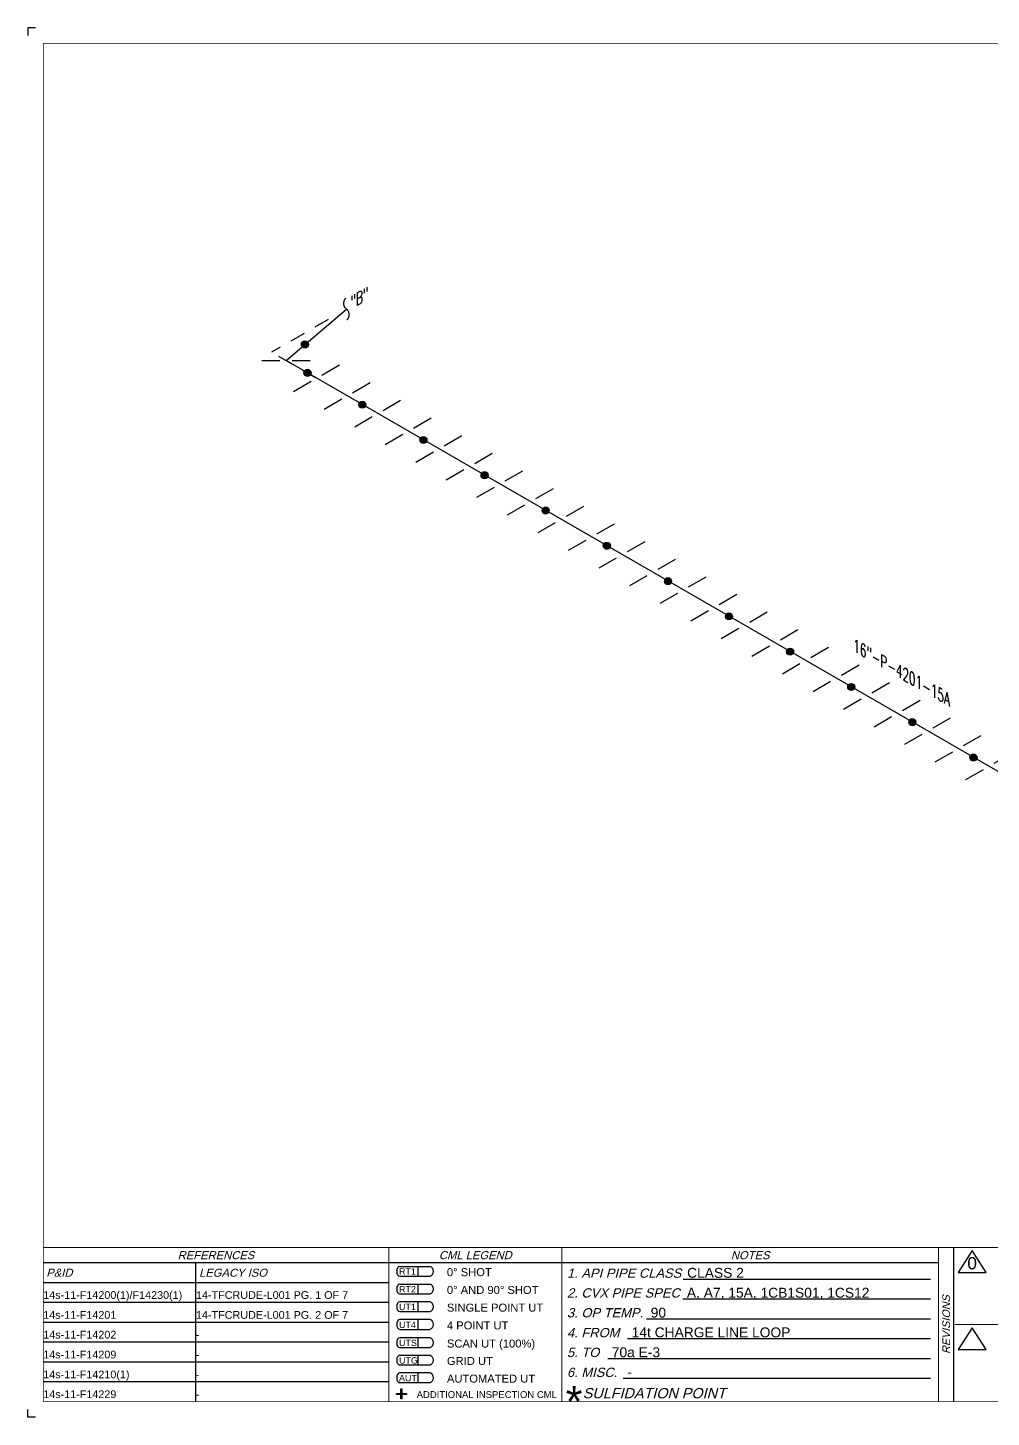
# Model space of a CAD drawing. Header units: inches. Extents: x 0 to 17.2, y 0 to 11.2.
# Drawn here: x 0 to 7.8, y 0 to 11.25 of the extents above; entities that cross this region are included whole.
import ezdxf
from ezdxf.enums import TextEntityAlignment as Align

# ---------------------------------------------------------------- set-up
doc = ezdxf.new("R2010")
doc.units = ezdxf.units.IN
doc.header["$MEASUREMENT"] = 0
doc.linetypes.add('HIDDEN2', pattern=[0.1875, 0.125, -0.0625])
for name, color, linetype in [('BORDER', 3, 'Continuous'), ('BORDERTEXT', 7, 'Continuous'), ('FITTINGS', 4, 'Continuous'), ('PIPE-ANNO', 150, 'HIDDEN2'), ('TEXT', 7, 'Continuous'), ('WELD POINTS', 41, 'Continuous')]:
    doc.layers.add(name, color=color, linetype=linetype)
doc.layers.add('PIPE', color=7, linetype='Continuous', lineweight=30)
doc.styles.add('FEASStandard', font='arial.ttf')
doc.styles.add('PART_Standard', font='romans', dxfattribs={"width": 0.8, "height": 0.09})
doc.styles.add('Richmond', font='arial.ttf')

# ---------------------------------------------------------------- blocks, each defined once
blk = doc.blocks.new('1_Text_330')
at = {"layer": 'TEXT', "style": 'PART_Standard', "oblique": 330, "width": 0.8}
blk.add_attdef('3/4"', (0, 0), '', height=0.09, rotation=330, dxfattribs=at)
blk = doc.blocks.new('4_SUPPORT_I-BEAM_30')
at = {"color": 0, "linetype": 'ByBlock', "lineweight": -2}
for p, q in [((-0.044, 0.025), (-0.186, 0.107)), ((0.186, -0.107), (0.044, -0.025))]:
    blk.add_line(p, q, dxfattribs=at)
blk = doc.blocks.new('2_WELD_SINGLE_00')
at = {"linetype": 'ByBlock', "lineweight": -2}
h = blk.add_hatch(color=0, dxfattribs=at)
edge = h.paths.add_edge_path()
edge.add_arc((0, 0), 0.0286, 0, 360)
at = {"color": 0, "linetype": 'ByBlock', "lineweight": -2}
blk.add_circle((0, 0), 0.0286, dxfattribs=at)
blk = doc.blocks.new('*U73')
at = {"layer": 'WELD POINTS'}
for p, rotation in [((0.153, 0.13), 220.5082062979382), ((0.174, -0.1), 59.99999999999942)]:
    blk.add_blockref('2_WELD_SINGLE_00', p, dxfattribs=dict(at, rotation=rotation))
blk = doc.blocks.new('Border')
h = blk.add_hatch(color=256)
h.dxf.hatch_style = 1
h.paths.add_polyline_path([(3.147, 0.317), (3.11, 0.317), (3.11, 0.31), (3.147, 0.31), (3.147, 0.273), (3.154, 0.273), (3.154, 0.31), (3.191, 0.31), (3.191, 0.317), (3.154, 0.317), (3.154, 0.354), (3.147, 0.354)])
blk.add_line((5.432, 1.244), (7.435, 1.244))
for points in [[(5.43, 1.083), (7.435, 1.083)], [(5.136, 0.922), (7.435, 0.922)], [(4.982, 0.762), (7.435, 0.762)], [(4.822, 0.601), (7.435, 0.601)], [(3.147, 0.317), (3.147, 0.354), (3.154, 0.354), (3.154, 0.317)], [(4.947, 0.44), (7.435, 0.44)], [(3.147, 0.31), (3.11, 0.31), (3.11, 0.317), (3.147, 0.317)], [(3.154, 0.31), (3.154, 0.273), (3.147, 0.273), (3.147, 0.31)], [(3.154, 0.317), (3.191, 0.317), (3.191, 0.31), (3.154, 0.31)]]:
    blk.add_lwpolyline(points)
at = {"layer": 'BORDER'}
for p, q in [((7.625, 0.25), (7.625, 1.5)), ((7.5, 1.375), (0.25, 1.375)), ((1.487, 0.25), (1.487, 1.375)), ((1.487, 1.214), (0.25, 1.214)), ((3.048, 1.214), (1.487, 1.214)), ((1.487, 1.054), (0.25, 1.054)), ((3.048, 1.054), (1.487, 1.054)), ((1.487, 0.893), (0.25, 0.893)), ((3.048, 0.893), (1.487, 0.893)), ((1.487, 0.732), (0.25, 0.732)), ((3.048, 0.732), (1.487, 0.732)), ((1.487, 0.571), (0.25, 0.571)), ((3.048, 0.571), (1.487, 0.571)), ((1.487, 0.411), (0.25, 0.411)), ((3.048, 0.411), (1.487, 0.411))]:
    blk.add_line(p, q, dxfattribs=at)
at = {"layer": 'BORDER', "const_width": 0.005}
blk.add_lwpolyline([(0.25, 0.25), (17.25, 0.25), (17.25, 11.25), (0.25, 11.25)], close=True, dxfattribs=at)
at = {"layer": 'BORDER', "const_width": 0.00833}
for points in [[(17.25, 1.5), (0.25, 1.5)], [(3.048, 0.25), (3.048, 1.5)], [(4.45, 0.25), (4.45, 1.5)], [(7.5, 0.25), (7.5, 1.5)], [(7.634, 0.875), (10.375, 0.875)]]:
    blk.add_lwpolyline(points, dxfattribs=at)
at = {"layer": 'BORDERTEXT', "color": 7, "linetype": 'Continuous'}
for p, q in [((3.137, 1.346), (3.383, 1.346)), ((3.137, 1.267), (3.383, 1.267)), ((3.137, 1.202), (3.383, 1.202)), ((3.137, 1.123), (3.383, 1.123))]:
    blk.add_line(p, q, dxfattribs=at)
at = {"layer": 'BORDERTEXT'}
for p, q in [((3.283, 1.346), (3.283, 1.267)), ((3.283, 1.202), (3.283, 1.123)), ((3.283, 1.059), (3.283, 0.98)), ((3.283, 1.059), (3.283, 0.98)), ((3.283, 0.915), (3.283, 0.836)), ((3.283, 0.915), (3.283, 0.836)), ((3.283, 0.768), (3.283, 0.689)), ((3.283, 0.768), (3.283, 0.689)), ((3.283, 0.626), (3.283, 0.548)), ((3.283, 0.626), (3.283, 0.548)), ((3.283, 0.483), (3.283, 0.405)), ((3.283, 0.483), (3.283, 0.405))]:
    blk.add_line(p, q, dxfattribs=at)
at = {"layer": 'BORDERTEXT', "color": 7}
for p, q in [((3.383, 1.059), (3.137, 1.059)), ((3.137, 0.98), (3.383, 0.98)), ((3.383, 0.915), (3.137, 0.915)), ((3.137, 0.836), (3.383, 0.836)), ((3.383, 0.768), (3.137, 0.768)), ((3.137, 0.689), (3.383, 0.689)), ((3.383, 0.626), (3.137, 0.626)), ((3.137, 0.548), (3.383, 0.548)), ((3.383, 0.483), (3.137, 0.483)), ((3.137, 0.405), (3.383, 0.405))]:
    blk.add_line(p, q, dxfattribs=at)
at = {"layer": 'BORDERTEXT'}
for centre in [(3.137, 1.307), (3.137, 1.163), (3.137, 1.02), (3.137, 0.876), (3.137, 0.729), (3.137, 0.587), (3.137, 0.444)]:
    blk.add_ellipse(centre, major_axis=(0, -0.0394), ratio=0.624439, start_param=3.141593, end_param=6.283185, dxfattribs=at)
at = {"layer": 'BORDERTEXT', "extrusion": (0, 0, -1)}
for centre in [(3.383, 1.307), (3.383, 1.163), (3.383, 1.02), (3.383, 0.876), (3.383, 0.729), (3.383, 0.587), (3.383, 0.444)]:
    blk.add_ellipse(centre, major_axis=(0, -0.0394), ratio=0.624439, start_param=3.141593, end_param=6.283185, dxfattribs=at)
at = {"layer": 'BORDERTEXT', "style": 'FEASStandard', "oblique": 15}
for s, p in [('REFERENCES', (1.649, 1.437)), ('CML LEGEND', (3.749, 1.437)), ('NOTES', (5.975, 1.437))]:
    blk.add_text(s, height=0.065, dxfattribs=at).set_placement(p, align=Align.MIDDLE)
for s, p in [('P&ID', (0.275, 1.295)), ('LEGACY ISO', (1.512, 1.295))]:
    blk.add_text(s, height=0.065, dxfattribs=at).set_placement(p, align=Align.MIDDLE_LEFT)
at = {"layer": 'BORDERTEXT', "style": 'FEASStandard'}
for s, height, p in [('RT1', 0.0518, (3.131, 1.279)), ('0%%D SHOT', 0.0648, (3.519, 1.267)), ('RT2', 0.0518, (3.131, 1.135)), ('0%%D AND 90%%D SHOT', 0.0648, (3.519, 1.123)), ('UT1', 0.0518, (3.131, 0.992)), ('SINGLE POINT UT', 0.0648, (3.519, 0.98)), ('4 POINT UT', 0.0648, (3.519, 0.836)), ('UT4', 0.0518, (3.131, 0.847)), ('UTS', 0.0518, (3.131, 0.701)), ('SCAN UT (100%%%)', 0.0648, (3.519, 0.689)), ('UTG', 0.0518, (3.131, 0.559)), ('GRID UT', 0.0648, (3.519, 0.548)), ('AUT', 0.0518, (3.131, 0.416)), ('AUTOMATED UT', 0.0648, (3.519, 0.405)), ('ADDITIONAL INSPECTION CML', 0.055, (3.274, 0.281))]:
    blk.add_text(s, height=height, dxfattribs=at).set_placement(p)
at = {"layer": 'BORDERTEXT', "style": 'FEASStandard', "oblique": 15}
for s, height, p in [('1. API PIPE CLASS', 0.075, (4.491, 1.254)), ('2. CVX PIPE SPEC', 0.075, (4.491, 1.094)), ('3. OP TEMP.', 0.075, (4.491, 0.933)), ('4. FROM ', 0.075, (4.491, 0.772)), ('5. TO ', 0.075, (4.491, 0.612)), ('6. MISC. ', 0.075, (4.491, 0.451)), ('SULFIDATION POINT', 0.08333, (4.619, 0.278))]:
    blk.add_text(s, height=height, dxfattribs=at).set_placement(p)
blk.add_text('REVISIONS', height=0.0625, rotation=90, dxfattribs=at).set_placement((7.562, 0.875), align=Align.MIDDLE)
at = {"layer": 'BORDERTEXT', "insert": (4.481, 0.378), "char_height": 0.25, "attachment_point": 1, "style": 'FEASStandard'}
blk.add_mtext('*', dxfattribs=at)
blk = doc.blocks.new('BORDER TEXT')
at = {"layer": 'BORDERTEXT'}
for tag, p, height, style in [('API_PIPE_CLASS', (5.464, 1.254), 0.08, 'Richmond'), ('MATERIAL1', (12.263, 1.211), 0.08, 'Richmond'), ('P&ID_#1', (0.25, 1.083), 0.0625, 'FEASStandard'), ('LINE_#1', (1.487, 1.083), 0.0625, 'FEASStandard'), ('CVX_PIPE_SPEC', (5.462, 1.093), 0.08, 'Richmond'), ('OP_TEMP', (5.169, 0.932), 0.08, 'Richmond'), ('MATERIAL2', (12.263, 1.04), 0.08, 'Richmond'), ('P&ID_#2', (0.25, 0.922), 0.0625, 'FEASStandard'), ('LINE_#2', (1.487, 0.922), 0.0625, 'FEASStandard'), ('MATERIAL3', (12.263, 0.868), 0.08, 'Richmond'), ('P&ID_#3', (0.25, 0.762), 0.0625, 'FEASStandard'), ('LINE_#3', (1.487, 0.762), 0.0625, 'FEASStandard'), ('FROM', (5.015, 0.772), 0.08, 'Richmond'), ('TO', (4.854, 0.611), 0.08, 'Richmond'), ('MATERIAL4', (12.263, 0.696), 0.08, 'Richmond'), ('P&ID_#4', (0.25, 0.601), 0.0625, 'FEASStandard'), ('LINE_#4', (1.487, 0.601), 0.0625, 'FEASStandard'), ('MATERIAL5', (12.263, 0.525), 0.08, 'Richmond'), ('P&ID_#5', (0.25, 0.44), 0.0625, 'FEASStandard'), ('LINE_#5', (1.487, 0.44), 0.0625, 'FEASStandard'), ('MISC', (4.979, 0.451), 0.08, 'Richmond'), ('INSULATION', (12.928, 0.414), 0.0625, 'FEASStandard'), ('P&ID_#6', (0.25, 0.28), 0.0625, 'FEASStandard'), ('LINE_#6', (1.487, 0.28), 0.0625, 'FEASStandard'), ('PWHT', (12.928, 0.281), 0.0625, 'FEASStandard')]:
    blk.add_attdef(tag, p, '', height=height, dxfattribs=dict(at, style=style))
at = {"layer": 'BORDERTEXT', "style": 'FEASStandard'}
for tag, p in [('DR.BY', (11.075, 0.562)), ('DR.BY_DATE', (11.95, 0.562)), ('CHK_BY', (11.075, 0.354)), ('CHK._BY_DATE', (11.95, 0.354))]:
    blk.add_attdef(tag, text='', height=0.1, dxfattribs=at).set_placement(p, align=Align.MIDDLE_CENTER)
at = {"layer": 'BORDERTEXT', "style": 'PART_Standard', "width": 0.8}
for tag, p in [('PLANT_NUMBER', (13.938, 0.384)), ('SYSTEM_NUMBER', (14.812, 0.384)), ('CIRCUIT_NUMBER', (15.688, 0.384)), ('SHEET_NUMBER', (16.5, 0.384)), ('REVISION', (17.062, 0.384))]:
    blk.add_attdef(tag, text='', height=0.15, dxfattribs=at).set_placement(p, align=Align.MIDDLE_CENTER)
blk = doc.blocks.new('1_BREAK-PIPE_PIPE_00')
at = {"color": 0, "linetype": 'ByBlock', "lineweight": -2}
for centre, major_axis in [((0.03, -0.092), (0, 0.101)), ((-0.03, 0.092), (0, -0.101))]:
    blk.add_ellipse(centre, major_axis=major_axis, ratio=0.711978, start_param=0.427466, end_param=3.141593, dxfattribs=at)
blk = doc.blocks.new('1_Tilde_00')
at = {"layer": 'PIPE-ANNO', "xscale": -0.5000000000000001, "yscale": 0.5, "zscale": 0.5}
blk.add_blockref('1_BREAK-PIPE_PIPE_00', (0, 0), dxfattribs=at)
blk = doc.blocks.new('1_Text_30')
at = {"layer": 'TEXT', "style": 'PART_Standard', "oblique": 30, "width": 0.8}
blk.add_attdef('TEXT', (0, 0), '', height=0.09, rotation=30, dxfattribs=at)
blk = doc.blocks.new('4_SUPPORT_I-BEAM_00')
at = {"color": 0, "linetype": 'ByBlock', "lineweight": -2}
for p, q in [((0, 0.05), (0, 0.196)), ((0, -0.196), (0, -0.05))]:
    blk.add_line(p, q, dxfattribs=at)

msp = doc.modelspace()

# ---------------------------------------------------------------- linework, layer by layer
for p, q in [((0, 11.25), (0, 11.188)), ((0.062, 11.25), (0, 11.25)), ((12.483, 2.556), (2.091, 8.556)), ((0, 0), (0, 0.062)), ((0.062, 0), (0, 0))]:
    msp.add_line(p, q)
at = {"layer": 'BORDERTEXT'}
for points in [[(7.647, 1.349), (7.534, 1.173), (7.76, 1.173)], [(7.647, 0.724), (7.534, 0.548), (7.76, 0.548)]]:
    msp.add_lwpolyline(points, close=True, dxfattribs=at)
at = {"layer": 'PIPE'}
msp.add_line((2.091, 8.556), (2.58, 8.973), dxfattribs=at)
at = {"layer": 'PIPE-ANNO'}
for p in [(2.433, 8.888), (2.336, 8.414)]:
    msp.add_line(p, (1.973, 8.623), dxfattribs=at)

# ---------------------------------------------------------------- block references
msp.add_blockref('1_Tilde_00', (2.58, 8.973))
at = {"layer": 'BORDER'}
msp.add_blockref('Border', (-0.125, -0.125), dxfattribs=at)
at = {"layer": 'BORDERTEXT'}
ref = msp.add_blockref('BORDER TEXT', (-0.125, -0.125), dxfattribs=at)
ref.add_attrib('MISC', '-', (4.854, 0.326), dxfattribs={"height": 0.08, "style": 'Richmond'})
ref.add_attrib('TO', '70a E-3', (4.729, 0.486), dxfattribs={"height": 0.08, "style": 'Richmond'})
ref.add_attrib('FROM', '14t CHARGE LINE LOOP', (4.89, 0.647), dxfattribs={"height": 0.08, "style": 'Richmond'})
ref.add_attrib('OP_TEMP', '90', (5.044, 0.807), dxfattribs={"height": 0.08, "style": 'Richmond'})
ref.add_attrib('CVX_PIPE_SPEC', 'A, A7, 15A, 1CB1S01, 1CS12', (5.337, 0.968), dxfattribs={"height": 0.08, "style": 'Richmond'})
ref.add_attrib('API_PIPE_CLASS', 'CLASS 2', (5.339, 1.129), dxfattribs={"height": 0.08, "style": 'Richmond'})
ref.add_attrib('LINE_#6', '-', (1.362, 0.155), dxfattribs={"height": 0.0625, "style": 'FEASStandard'})
ref.add_attrib('LINE_#5', '-', (1.362, 0.315), dxfattribs={"height": 0.0625, "style": 'FEASStandard'})
ref.add_attrib('LINE_#4', '-', (1.362, 0.476), dxfattribs={"height": 0.0625, "style": 'FEASStandard'})
ref.add_attrib('LINE_#3', '-', (1.362, 0.637), dxfattribs={"height": 0.0625, "style": 'FEASStandard'})
ref.add_attrib('LINE_#2', '14-TFCRUDE-L001 PG. 2 OF 7', (1.362, 0.797), dxfattribs={"height": 0.0625, "style": 'FEASStandard'})
ref.add_attrib('LINE_#1', '14-TFCRUDE-L001 PG. 1 OF 7', (1.362, 0.958), dxfattribs={"height": 0.0625, "style": 'FEASStandard'})
ref.add_attrib('P&ID_#6', '14s-11-F14229', (0.125, 0.155), dxfattribs={"height": 0.0625, "style": 'FEASStandard'})
ref.add_attrib('P&ID_#5', '14s-11-F14210(1)', (0.125, 0.315), dxfattribs={"height": 0.0625, "style": 'FEASStandard'})
ref.add_attrib('P&ID_#4', '14s-11-F14209', (0.125, 0.476), dxfattribs={"height": 0.0625, "style": 'FEASStandard'})
ref.add_attrib('P&ID_#3', '14s-11-F14202', (0.125, 0.637), dxfattribs={"height": 0.0625, "style": 'FEASStandard'})
ref.add_attrib('P&ID_#2', '14s-11-F14201', (0.125, 0.797), dxfattribs={"height": 0.0625, "style": 'FEASStandard'})
ref.add_attrib('P&ID_#1', '14s-11-F14200(1)/F14230(1)', (0.125, 0.958), dxfattribs={"height": 0.0625, "style": 'FEASStandard'})
at = {"layer": 'FITTINGS', "rotation": 270.0000000000002}
msp.add_blockref('4_SUPPORT_I-BEAM_00', (2.091, 8.556), dxfattribs=at)
at = {"layer": 'FITTINGS', "xscale": -1}
for p in [(2.338, 8.413), (2.586, 8.27), (2.833, 8.127), (3.08, 7.984), (3.328, 7.841), (3.575, 7.698), (3.823, 7.556), (4.07, 7.413), (4.318, 7.27), (4.565, 7.127), (4.812, 6.984), (5.06, 6.841), (5.307, 6.698), (5.555, 6.556), (5.802, 6.413), (6.05, 6.27), (6.297, 6.127), (6.545, 5.984), (6.792, 5.841), (7.039, 5.698), (7.287, 5.556), (7.534, 5.413), (7.782, 5.27)]:
    msp.add_blockref('4_SUPPORT_I-BEAM_30', p, dxfattribs=at)
at = {"layer": 'TEXT'}
for name, p, values in [('1_Text_30', (2.614, 8.97), {'TEXT': '"B"'}), ('1_Text_330', (6.684, 6.205), {'3/4"': '16"-P-4201-15A'})]:
    msp.add_blockref(name, p, dxfattribs=at).add_auto_attribs(values)
at = {"layer": 'WELD POINTS'}
for name, p in [('*U73', (2.091, 8.556)), ('2_WELD_SINGLE_00', (2.709, 8.198)), ('2_WELD_SINGLE_00', (3.204, 7.913)), ('2_WELD_SINGLE_00', (3.699, 7.627)), ('2_WELD_SINGLE_00', (4.194, 7.341)), ('2_WELD_SINGLE_00', (4.689, 7.056)), ('2_WELD_SINGLE_00', (5.184, 6.77)), ('2_WELD_SINGLE_00', (5.678, 6.484)), ('2_WELD_SINGLE_00', (6.173, 6.198)), ('2_WELD_SINGLE_00', (6.668, 5.913)), ('2_WELD_SINGLE_00', (7.163, 5.627)), ('2_WELD_SINGLE_00', (7.658, 5.341))]:
    msp.add_blockref(name, p, dxfattribs=at)

# ---------------------------------------------------------------- texts
at = {"layer": 'BORDERTEXT', "style": 'FEASStandard'}
msp.add_attdef('0', text='', height=0.1, dxfattribs=at).set_placement((7.647, 1.247), align=Align.MIDDLE_CENTER)

doc.saveas('drawing.dxf')
